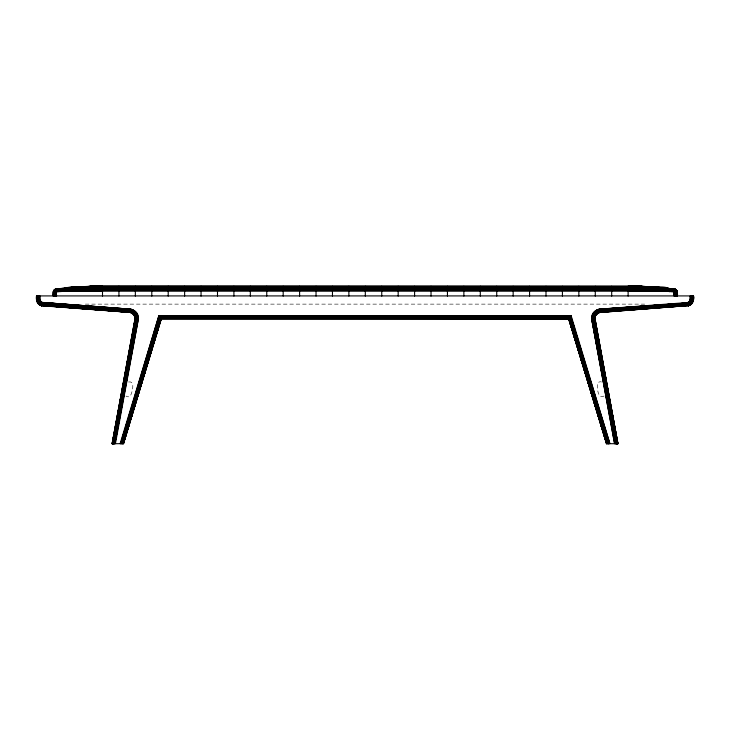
<?xml version="1.0" encoding="UTF-8"?>
<svg xmlns="http://www.w3.org/2000/svg" width="730" height="730" viewBox="0 0 730 730"><rect width="100%" height="100%" fill="white"/><g stroke="black" fill="none" stroke-linecap="round" stroke-linejoin="round"><path stroke-width="0.55" stroke-dasharray="3.65 2.74" d="M604.093 395.998C598.198 399.839 597.122 388.415 597.286 385.394C596.766 383.104 599.376 380.996 601.511 381.991M128.489 381.991C135.36 380.494 132.303 391.563 131.071 394.328C130.743 396.655 127.549 397.695 125.907 395.998M85.31 304.127L644.69 304.127"/><path stroke-width="1.09" d="M54.248 289.874L56.192 289.874L56.529 296.115L56.1 289.025C52.761 289.372 53.007 293.743 53.281 296.115L53.409 291.197L55.608 289.089L75.482 287.027L94.937 286.26L639.553 286.315L656.799 287.136L675.013 289.089L677.221 291.197L677.349 296.115M53.4 296.115L53.564 291.197L54.358 289.874L56.091 288.989L54.713 291.197L54.595 296.115C52.669 294.263 55.179 289.135 55.608 289.089M691.401 304.127C691.483 304.62 695.197 298.132 693.5 295.915L36.5 295.915C35.688 299.911 37.394 305.067 41.875 305.77L130.323 312.449C133.608 312.486 135.525 315.999 135.406 318.974L112.247 443.74L135.26 318.946C136.181 315.78 133.453 312.559 130.378 312.029L41.929 305.35C37.549 304.793 36.135 299.665 36.664 295.915L36.555 300.139M55.708 289.089L54.011 291.197L53.865 296.115C51.885 293.834 55.088 288.204 55.617 289.089L73.858 287.155L94.927 286.26L636.715 286.269L655.148 287.027L674.52 289.144L675.925 291.197L676.035 296.115C677.942 288.104 672.576 286.598 674.109 296.115L674.675 289.536L676.354 289.874L677.349 292.237M54.212 292.237L54.203 296.115L53.874 292.237M692.542 295.915C692.761 299.19 691.803 303.744 687.952 304.419L598.408 310.898L687.888 303.99C691.538 303.324 692.222 298.962 692.149 295.915L692.14 299.218L692.87 295.915C693.637 299.765 692.159 304.227 688.071 305.35L599.622 312.029L597.076 313.106L595.178 315.278L594.53 318.983L617.507 443.74L616.959 443.73L593.992 319.074L616.777 443.73L593.846 319.101C590.999 313.754 601.429 310.505 598.408 310.898C594.731 311.874 592.851 315.688 592.915 319.265L616.111 443.73L593.089 318.107L616.111 443.73M692.213 302.941L693.29 300.121L693.336 295.915L692.825 300.057L692.87 295.915L692.542 301.983L690.699 304.255L688.107 305.569L598.819 312.276L599.549 311.336L598.536 311.318L599.567 311.491C595.917 311.938 593.545 315.579 593.846 319.101L616.558 443.73L593.527 318.098M693.29 300.121L693.5 295.915L693.445 300.139L690.188 299.729L689.312 301.581L687.678 302.53L599.321 309.182C594.485 309.73 590.816 314.694 591.711 319.475L614.596 443.712L591.592 318.125L594.877 318.079L595.844 314.575L599.631 312.093L595.945 314.648L594.777 317.149L594.95 318.91L595.498 315.451L598.053 312.905M615.627 443.721L592.714 319.302L615.189 443.721L591.765 319.466C591.902 315.013 594.503 310.195 599.376 309.693L687.751 303.041L689.686 301.928L690.58 300.377L690.215 295.915L690.188 299.729L690.261 299.236L693.5 299.2L693.464 295.915L693.409 300.139M55.051 292.237L55.507 296.115L56.119 289.144L55.133 291.197L55.033 296.115L54.613 292.237M693.336 295.915L693.445 299.2M135.068 321.209L135.479 318.088L112.703 443.74L135.798 319.046C136.921 315.506 133.782 312.084 130.451 311.336L42.021 304.656C37.905 304.337 36.838 299.263 37.13 295.915L36.911 300.094M593.919 318.098L616.959 443.73L594.238 319.037L594.941 315.159L596.921 312.887L599.595 311.737L688.874 304.93L688.034 305.012L688.007 302.412L689.083 305.523L691.684 303.844L689.312 301.581M37.787 302.941L36.71 300.121L36.536 295.915L36.546 299.2L39.228 299.227L39.274 295.915L38.772 299.227L38.772 295.915L38.298 299.218L38.298 295.915L38.06 300.778L39.292 302.913L42.021 304.656L41.875 305.77L40.916 305.523L41.993 302.412L39.913 300.24L39.785 295.915C38.69 298.442 39.082 302.357 42.249 303.041L130.606 309.903C135.214 309.958 138.609 315.013 137.778 319.384L114.875 443.721L138.235 319.466C139.248 314.694 135.488 309.73 130.679 309.182L41.993 302.412L42.021 304.656M118.944 408.079L135.26 318.946L134.539 315.424L131.947 312.905M38.772 295.915C38.069 298.716 38.836 302.85 42.176 303.516L130.606 309.903L41.829 302.904L130.606 309.903C134.566 310.98 138.39 314.931 137.085 319.265L113.889 443.73L136.82 319.22C137.532 315.406 134.557 310.825 130.497 310.916L130.378 312.029L131.126 312.467L41.035 305.176L41.957 305.14C37.75 304.446 36.418 299.565 36.856 295.915L36.71 300.121M676.993 291.717L676.765 296.115L676.619 291.197L674.538 289.025L675.953 289.536L677.066 291.197L677.029 296.115C678.708 294.254 675.916 288.478 674.931 289.272M591.765 319.466L594.786 318.937L595.151 316.273L592.021 315.278M594.202 319.046L594.247 318.088L617.178 443.74L594.238 319.037M115.404 443.712L138.289 319.475L137.085 319.265L114.236 443.721L137.897 318.116L114.373 443.721L137.395 318.107L113.442 443.73L136.391 319.147C137.103 315.296 134.147 311.765 130.497 310.916L42.075 304.246C38.726 303.032 37.413 299.218 38.298 295.915M692.104 299.966L692.149 295.915M135.26 318.946L135.287 318.079M617.571 443.74L594.841 318.079L617.899 443.74L594.558 318.983M38.8 299.857L39.274 295.915L39.274 299.227M592.422 319.348L592.103 318.116L615.125 443.721L592.422 319.348C592.267 315.123 594.959 310.688 599.43 310.195L687.824 303.516L690.817 301.161L691.702 295.915L691.894 299.218M36.856 295.915L36.591 300.139L39.812 299.729L39.785 295.915M41.236 304.611L130.414 311.692C133.7 312.394 136.3 315.606 135.68 319.019L112.493 443.74L113.04 443.73L136.474 318.098L112.822 443.74L135.762 319.037L136.081 318.098L113.04 443.73M676.427 296.115L676.391 291.717M690.261 299.236L690.726 295.915L691.201 299.857L691.228 295.915L691.666 299.911M660.905 287.474L660.614 289.865L665.203 291.188L677.394 292.237M676.035 296.115L676.418 292.237M669.656 291.681C674.949 285.284 645.822 286.133 660.614 289.865L628.129 290.412L102.519 290.412L66.111 290.978L53.244 292.237M53.901 290.266L84.552 286.625L65.235 289.262L65.426 291.188L665.203 291.188L665.541 287.958L664.857 287.848L664.528 290.978L628.129 291.188L662.575 290.421L677.349 291.717M41.993 302.412L130.67 309.21L130.497 310.861L131.592 310.898L41.5 303.826L131.719 310.442M665.541 287.921L657.748 287.501M131.181 312.276L130.332 312.404L131.181 312.276L130.396 311.82L131.263 312.02L130.405 311.737L41.126 304.93L131.354 311.692M675.889 289.536L674.52 289.107L675.56 291.717L675.122 296.115L674.493 289.335L652.529 286.853L652.337 287.994L628.129 288.286L78.292 287.994L66.111 290.978L53.281 291.717M675.597 296.115L675.578 292.237M664.847 287.885L650.248 286.717L650.083 287.602L628.129 287.702L650.101 287.438L660.65 289.463L665.203 291.188M675.095 292.237L674.62 296.115L674.173 291.726M138.235 319.466L138.408 318.125L135.123 318.079L112.101 443.74L135.05 318.91L134.037 314.694L130.332 312.404L132.778 313.444L134.539 315.424L137.422 313.946M690.699 299.793L690.772 299.227M42.075 304.246L41.364 304.237L130.524 310.661L42.112 303.99M37.504 300.021L37.85 295.915L38.042 299.218M130.67 309.21L131.865 309.958L42.249 303.023L42.322 302.53L130.67 309.21L132.002 309.465L131.081 312.623L132.02 312.988L133.353 309.985M54.659 289.536L85.647 286.817L628.119 287.2L645.074 286.488L665.505 288.277L650.266 286.717L628.129 286.315L628.119 296.115M112.84 441.513L112.429 443.74L135.47 318.983M113.853 435.938L118.543 410.315M117.585 417.003L117.986 414.777M122.667 389.154L123.069 386.927M126.326 369.106L126.728 366.88M127.75 361.313L128.151 359.087M129.986 349.059L130.387 346.832M131.409 341.266L131.811 339.03M132.823 333.464L133.234 331.238M133.645 329.011L134.658 323.436M137.085 319.265L136.154 319.101L113.223 443.73L136.911 318.107M113.707 443.73L136.629 319.183M114.373 443.721L137.897 318.116M617.899 443.74L594.521 318.088L617.297 443.74M692.733 299.209L691.547 302.494L688.034 305.058M591.692 316.683L594.941 317.176L595.151 316.282M677.029 292.237L677.184 291.717L677.23 296.115L677.23 292.237M124.511 438.237L126.144 432.826M133.946 406.811L135.588 401.409M143.399 375.412L144.376 372.163M135.597 402.221L123.124 443.648M142.158 380.421L136.282 400.04L142.204 380.458M145.106 370.612L143.491 376.06L145.817 368.468M151.676 348.803L146.438 366.25L152.378 346.677M154.623 338.994L153.647 342.26L155.335 336.877M155.946 334.632L158.237 327.004M135.643 402.248L123.169 443.648L161.056 318.545L123.507 443.648L112.055 443.74M155.992 334.696L158.948 324.887M608.829 443.667L570.586 316.327L159.277 316.136L570.358 316.637L608.829 443.667L570.723 316.136L609.888 443.676L571.106 315.625L158.894 315.625L161.33 318.91L123.379 443.648L160.773 319.694M120.112 443.676L158.894 315.625L120.651 443.676L159.414 316.327L570.358 316.637L608.665 443.667M607.615 443.657L569.674 317.559L159.998 317.112L121.664 443.667L160.326 317.559L569.674 317.559L608.108 443.657L570.002 317.112L159.642 316.637L120.733 443.676M122.129 443.657L160.326 317.559L121.892 443.657L160.609 317.942L569.345 317.997L607.205 443.657L569.144 318.28L160.655 317.997L122.54 443.657L160.856 318.28L569.09 318.353L571.106 315.625M122.54 443.657L160.609 317.942L122.385 443.657M123.379 443.648L161.202 318.745L568.798 318.745L606.876 443.648L568.944 318.545L160.856 318.28L122.886 443.657L161.056 318.545M123.507 443.648L161.23 318.782M160.856 318.28L122.795 443.657L160.91 318.353L568.944 318.545L606.621 443.648L568.67 318.91L569.09 318.353L606.831 443.648L568.798 318.745L161.202 318.745L568.707 318.864L606.621 443.648M121.335 443.667L159.998 317.112M676.737 290.266L650.165 287.045L628.129 286.315L642.947 286.525M38.334 299.911L38.562 299.218M53.655 290.713L53.409 291.206L84.58 286.735L65.326 290.175L53.409 291.197M56.1 290.713L65.965 289.545C67.635 288.825 102.711 285.348 93.029 286.333L641.898 286.507L635.675 286.26L650.266 286.717L674.739 289.272M674.493 290.266L676.381 289.874M137.778 319.384L138.408 318.125M41.519 302.211L39.967 305.103L41.875 305.77L38.599 304.127M592.577 313.946C595.689 317.879 596.501 312.385 599.677 312.449L689.083 305.523L688.125 305.77L690.817 304.41M595.461 315.424L596.547 313.955L594.284 311.628M595.498 315.451L595.981 314.666L593.335 312.714M674.493 289.335L675.505 289.272M134.603 310.706L132.723 313.407L134.539 315.424M56.046 291.717L56.392 291.233M40.88 305.505L39.082 304.538L41.081 301.928M39.739 299.236L39.301 299.793L39.064 299.227M56.456 291.726L56.009 296.115L55.535 292.237M85.529 287.228L65.28 289.701M55.964 289.536L72.854 287.337M40.688 301.581L38.316 303.844L39.949 305.094L37.686 303.014L40.36 301.171M133.453 313.955L135.716 311.628M688.919 301.928L690.89 304.501L688.125 305.77C690.68 305.368 694.732 302.174 689.64 301.171M687.888 303.99L598.281 310.442L599.476 310.661L688.636 304.237L598.135 309.958L687.779 303.233L687.678 302.53M596.547 313.955L597.259 313.371L595.397 310.706M136.665 312.714L134.019 314.666L134.502 315.451M689.12 305.505L690.918 304.538M65.098 287.958L94.882 286.26L65.098 287.958C78.84 285.138 74.962 289.582 65.381 290.677M37.175 302.12L40.104 300.724M597.998 309.465L687.751 303.023L597.998 309.465L598.901 312.577L601.921 312.093M599.659 312.285L598.901 312.577L689.065 305.478L688.125 305.724M136.154 319.101L135.05 318.91L134.849 316.273L137.979 315.278M36.765 301.161L39.913 300.24M73.84 287.136L94.882 286.26L65.107 288.076L65.782 287.885L69.724 287.474L69.98 289.463L65.326 290.175M41.665 303.379L42.221 303.233M660.65 289.463L628.129 290.412L662.575 290.421L656.608 288.277L646.041 286.753M598.901 312.577L599.668 312.404L598.062 312.942L596.647 309.985M598.737 312.02L599.604 311.82M645.092 286.479L635.675 286.26L650.202 286.863L665.358 289.701L677.02 290.713M688.071 305.35L688.965 305.176M69.779 287.72L94.909 286.26L78.092 286.844L78.292 287.994L94.9 286.26L65.782 287.885L66.111 290.978L102.501 291.188M70.856 287.958L72.9 287.611M83.256 287.228L644.991 286.817L656.58 288.56L659.829 289.673L69.98 289.463M66.804 288.031L102.501 286.315L102.501 296.115M135.059 317.176L138.308 316.683M78.201 287.273L94.882 286.26L73.894 287.301M65.125 288.277L72.872 287.456M81.55 287.301L84.616 286.881M76.048 287.319L84.543 286.58M78.183 287.146L102.501 286.315L86.633 286.534M65.791 288.003L73.858 287.155M78.274 287.784L65.189 288.879M69.806 287.903L73.912 287.438M74.971 287.31L93.942 286.279L69.724 287.474M80.51 287.291L650.667 287.702L628.129 288.286L653.834 288.304L628.129 288.952L656.544 288.861L644.973 286.899L635.684 286.26L639.526 286.343L647.373 287.228L628.129 287.2L644.052 286.817L635.702 286.26L652.51 286.89L635.693 286.26L650.184 286.945L665.304 290.175L677.221 291.197M80.492 287.155L90.803 286.379L102.501 286.498L80.473 287.045M604.194 311.938L612.123 311.299M614.395 311.144L621.193 310.597M623.466 310.442L630.264 309.894M633.667 309.648L640.466 309.118M642.738 308.936L649.536 308.398M652.939 308.142L658.606 307.695M662.01 307.44L667.676 306.992M672.211 306.646L677.878 306.198M681.282 305.943L686.948 305.496M599.549 311.336L688.764 304.611L599.476 310.661L688.636 304.237M598.135 309.958L688.5 303.826L599.376 309.693L599.33 309.21L687.751 303.023M687.952 304.419L598.408 310.898M80.528 287.438L65.873 288.761L65.089 287.921M90.766 286.324L93.942 286.279L85.565 286.516L102.501 286.799M628.129 289.664L656.918 288.952L73.721 288.952L102.501 289.664M628.129 286.799L640.712 286.516M74.058 288.56L102.501 288.286M80.546 287.602L102.501 287.2M628.129 286.498L639.498 286.397M130.451 311.336L131.464 311.318M78.292 287.994L102.501 287.702M93.924 286.269L102.501 286.315M628.129 286.315L652.492 286.954L665.477 288.542M674.411 289.938L656.717 287.438L635.711 286.26L655.677 287.237M55.133 289.272L56.137 289.335M608.336 443.667L570.002 317.112L159.897 316.984L121.171 443.667L159.642 316.637L570.103 316.984L608.336 443.667L570.358 316.637M74.086 288.861L102.501 288.952M654.582 287.291L635.684 286.26L656.635 288.022L660.732 288.733L665.258 290.677M36.664 299.2L36.664 295.915M606.493 443.648L568.77 318.782L606.493 443.648L617.945 443.74L594.877 318.079M70.016 289.865L102.501 290.412M635.83 286.26L645.055 286.543M639.535 286.324L635.912 286.26L639.854 286.343M637.6 286.333L636.523 286.279L643.997 286.534M650.165 287.045L660.796 288.14L665.358 289.701M646.096 286.562L665.441 288.879M665.404 289.262L656.745 287.301L646.059 286.689L650.22 286.799M652.428 287.273L646.032 286.826L660.696 289.08L664.574 290.485M646.068 286.635L656.69 287.602L665.304 290.175M639.489 286.416L650.147 287.155L656.58 288.56M657.776 287.374L660.878 287.584M657.73 287.675L660.823 287.903M42.249 303.023L130.624 309.693L42.322 302.53M131.126 312.467L40.935 305.478L57.77 306.764M60.033 306.965L77.051 308.224M79.314 308.416L87.253 308.991M89.525 309.182L96.333 309.675M98.596 309.867L106.534 310.451M108.806 310.624L115.605 311.135M117.877 311.309L125.815 311.902M128.079 312.075L130.351 312.248L41.92 305.405L130.351 312.267M130.405 311.737L41.126 304.93M644.991 286.817L639.818 286.416L652.364 287.784M650.129 287.291L639.836 286.379L650.101 287.438M41.875 305.724L39.183 304.41M130.323 312.449L131.081 312.623M687.779 303.233L688.335 303.379M40.971 305.368L41.893 305.605M690.087 300.24L693.235 301.161M689.896 300.724L692.861 302.129M38.343 303.817L39.11 304.501M674.237 291.233L674.584 291.717M688.481 302.211L690.033 305.103M37.896 299.966L37.458 295.915L37.175 300.057L37.13 295.915M572.475 329.184L574.136 334.632M579.803 353.165L581.472 358.622M569.272 319.63L576.244 342.479M577.567 346.832L583.544 366.414M584.876 370.767L590.853 390.349M592.176 394.702L593.837 400.14M571.736 327.067L574.045 334.696M574.711 336.877L576.362 342.324M578.342 348.858L581.317 358.667M581.983 360.848L583.635 366.296M585.624 372.829L586.61 376.096M589.256 384.82L590.908 390.267M592.897 396.801L593.882 400.067M570.723 316.136L609.267 443.676M569.144 318.28L606.876 443.648M570.002 317.112L607.871 443.657M569.674 317.559L607.114 443.657M592.605 318.107L592.915 319.265M134.849 316.273L135.059 317.139M606.949 386.946L607.369 389.172M608.4 394.738L608.82 396.965M609.851 402.54L610.262 404.767M611.302 410.333L611.713 412.56M612.132 414.786L613.163 420.352M613.574 422.579L614.614 428.145M615.025 430.371L615.436 432.598M616.558 443.73L593.609 319.147L616.293 443.73M692.378 299.209L692.496 300.021M60.59 288.414L60.973 291.681M599.503 310.916L599.43 310.195M594.786 318.937L594.713 318.079L594.767 318.946M594.521 318.088L594.594 318.974M690.726 295.915L690.936 299.227M135.753 318.088L135.762 319.037M611.703 286.26L611.694 296.115M595.279 286.26L595.279 296.115M578.844 286.26L578.854 296.115M562.428 286.26L562.419 296.115M546.004 286.26L545.994 296.115M529.569 286.26L529.578 296.115M513.144 286.26L513.154 296.115M496.728 286.26L496.728 296.115M480.303 286.26L480.294 296.115M463.869 286.26L463.869 296.115M447.444 286.26L447.444 296.115M431.029 286.26L431.029 296.115M414.603 286.26L414.594 296.115M398.178 286.26L398.169 296.115M381.744 286.26L381.754 296.115M365.301 286.26L365.319 296.115M348.876 286.26L348.876 296.115M332.451 286.26L332.469 296.115M316.044 286.26L316.026 296.115M299.601 286.26L299.619 296.115M283.176 286.26L283.176 296.115M266.769 286.26L266.751 296.115M250.326 286.26L250.326 296.115M233.901 286.26L233.919 296.115M217.494 286.26L217.494 296.115M201.069 286.26L201.051 296.115M184.644 286.26L184.626 296.115M168.219 286.26L168.201 296.115M151.794 286.26L151.794 296.115M135.351 286.26L135.351 296.115M118.926 286.26L118.944 296.115M53.6 292.237L53.6 296.115L53.445 291.717L53.6 292.237M36.536 295.915L36.591 300.139L36.536 295.915M135.123 318.079L135.096 318.919L135.16 318.079M599.631 312.057L598.819 312.276L599.631 312.093M689.029 305.368L688.107 305.615L689.029 305.368M688.043 305.14L598.646 311.692L688.043 305.14M94.873 286.26L94.106 286.269L94.955 286.26M48.755 305.642L46.492 305.478L48.755 305.651M674.985 289.089L674.985 289.089M598.153 414.284L595.826 406.665L598.189 414.238M601.137 424.075L599.476 418.637L601.164 424.039M605.453 438.219L603.126 430.6L605.462 438.21"/></g></svg>
